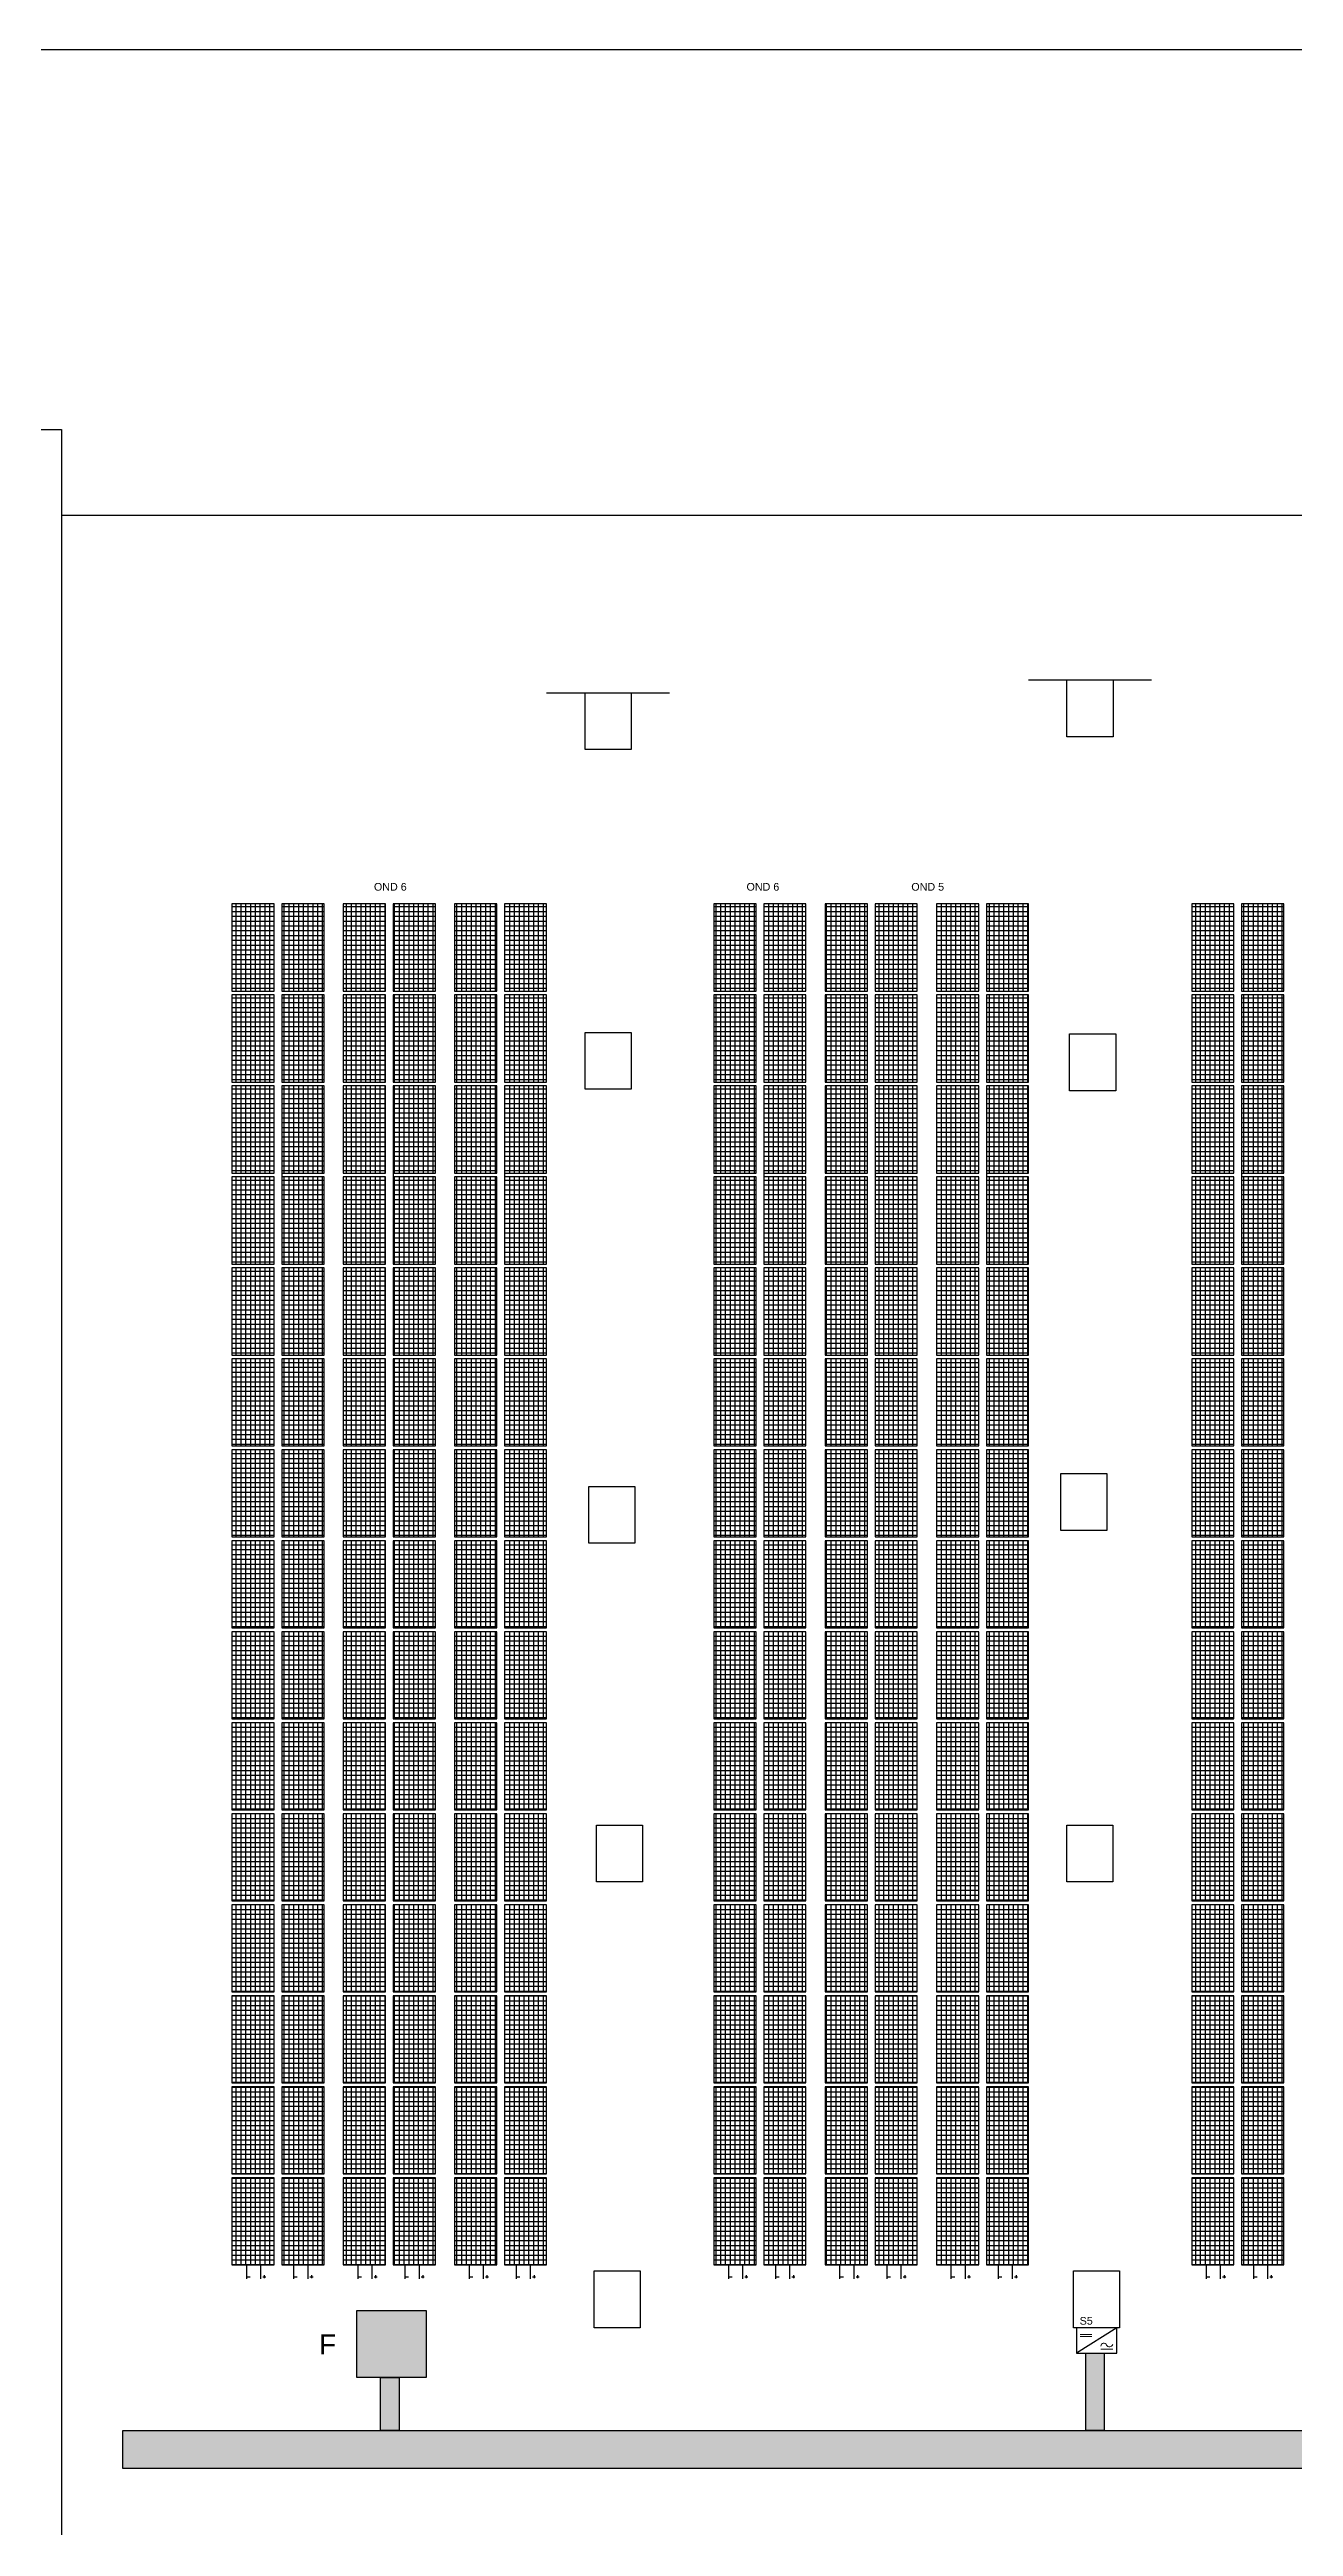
# Model space of a CAD drawing. Header units: inches. Extents: x 40 to 647, y 48 to 167.
# Drawn here: x 299.3 to 331.7, y 99.4 to 164 of the extents above; entities that cross this region are included whole.
import ezdxf

# ---------------------------------------------------------------- set-up
doc = ezdxf.new("R2010")
doc.units = ezdxf.units.IN
doc.header["$MEASUREMENT"] = 0
doc.layers.add('PDF2_Geometry', color=7, linetype='Continuous', true_color=0x2676ba)
doc.styles.get("Standard").update_dxf_attribs({"font": 'arial.ttf'})

msp = doc.modelspace()

# ---------------------------------------------------------------- hatches: boundary and pattern name
h = msp.add_hatch()
h.set_pattern_fill('NET', color=5)
h.paths.add_polyline_path([(306.411, 141.695), (305.311, 141.695), (305.311, 139.425), (306.411, 139.425)])
h.paths.add_polyline_path([(306.411, 139.325), (305.311, 139.325), (305.311, 137.055), (306.411, 137.055)])
h.paths.add_polyline_path([(306.411, 136.955), (305.311, 136.955), (305.311, 134.685), (306.411, 134.685)])
h.paths.add_polyline_path([(306.411, 134.585), (305.311, 134.585), (305.311, 132.315), (306.411, 132.315)])
h.paths.add_polyline_path([(306.411, 132.215), (305.311, 132.215), (305.311, 129.945), (306.411, 129.945)])
h.paths.add_polyline_path([(306.411, 129.845), (305.311, 129.845), (305.311, 127.575), (306.411, 127.575)])
h.paths.add_polyline_path([(306.411, 127.475), (305.311, 127.475), (305.311, 125.205), (306.411, 125.205)])
h.paths.add_polyline_path([(306.411, 125.105), (305.311, 125.105), (305.311, 122.835), (306.411, 122.835)])
h.paths.add_polyline_path([(306.411, 122.735), (305.311, 122.735), (305.311, 120.465), (306.411, 120.465)])
h.paths.add_polyline_path([(306.411, 120.365), (305.311, 120.365), (305.311, 118.095), (306.411, 118.095)])
h.paths.add_polyline_path([(306.411, 117.995), (305.311, 117.995), (305.311, 115.725), (306.411, 115.725)])
h.paths.add_polyline_path([(306.411, 115.625), (305.311, 115.625), (305.311, 113.355), (306.411, 113.355)])
h.paths.add_polyline_path([(306.411, 113.255), (305.311, 113.255), (305.311, 110.985), (306.411, 110.985)])
h.paths.add_polyline_path([(306.411, 110.885), (305.311, 110.885), (305.311, 108.615), (306.411, 108.615)])
h.paths.add_polyline_path([(306.411, 108.515), (305.311, 108.515), (305.311, 106.245), (306.411, 106.245)])
h.paths.add_polyline_path([(305.111, 108.515), (304.011, 108.515), (304.011, 106.245), (305.111, 106.245)])
h.paths.add_polyline_path([(305.111, 110.885), (304.011, 110.885), (304.011, 108.615), (305.111, 108.615)])
h.paths.add_polyline_path([(305.111, 113.255), (304.011, 113.255), (304.011, 110.985), (305.111, 110.985)])
h.paths.add_polyline_path([(305.111, 115.625), (304.011, 115.625), (304.011, 113.355), (305.111, 113.355)])
h.paths.add_polyline_path([(305.111, 117.995), (304.011, 117.995), (304.011, 115.725), (305.111, 115.725)])
h.paths.add_polyline_path([(305.111, 120.365), (304.011, 120.365), (304.011, 118.095), (305.111, 118.095)])
h.paths.add_polyline_path([(305.111, 122.735), (304.011, 122.735), (304.011, 120.465), (305.111, 120.465)])
h.paths.add_polyline_path([(305.111, 125.105), (304.011, 125.105), (304.011, 122.835), (305.111, 122.835)])
h.paths.add_polyline_path([(305.111, 127.475), (304.011, 127.475), (304.011, 125.205), (305.111, 125.205)])
h.paths.add_polyline_path([(305.111, 129.845), (304.011, 129.845), (304.011, 127.575), (305.111, 127.575)])
h.paths.add_polyline_path([(305.111, 132.215), (304.011, 132.215), (304.011, 129.945), (305.111, 129.945)])
h.paths.add_polyline_path([(305.111, 134.585), (304.011, 134.585), (304.011, 132.315), (305.111, 132.315)])
h.paths.add_polyline_path([(305.111, 136.955), (304.011, 136.955), (304.011, 134.685), (305.111, 134.685)])
h.paths.add_polyline_path([(305.111, 139.325), (304.011, 139.325), (304.011, 137.055), (305.111, 137.055)])
h.paths.add_polyline_path([(305.111, 141.695), (304.011, 141.695), (304.011, 139.425), (305.111, 139.425)])
h = msp.add_hatch()
h.set_pattern_fill('NET', color=5)
h.paths.add_polyline_path([(309.311, 141.695), (308.211, 141.695), (308.211, 139.425), (309.311, 139.425)])
h.paths.add_polyline_path([(309.311, 139.325), (308.211, 139.325), (308.211, 137.055), (309.311, 137.055)])
h.paths.add_polyline_path([(309.311, 136.955), (308.211, 136.955), (308.211, 134.685), (309.311, 134.685)])
h.paths.add_polyline_path([(309.311, 134.585), (308.211, 134.585), (308.211, 132.315), (309.311, 132.315)])
h.paths.add_polyline_path([(309.311, 132.215), (308.211, 132.215), (308.211, 129.945), (309.311, 129.945)])
h.paths.add_polyline_path([(309.311, 129.845), (308.211, 129.845), (308.211, 127.575), (309.311, 127.575)])
h.paths.add_polyline_path([(309.311, 127.475), (308.211, 127.475), (308.211, 125.205), (309.311, 125.205)])
h.paths.add_polyline_path([(309.311, 125.105), (308.211, 125.105), (308.211, 122.835), (309.311, 122.835)])
h.paths.add_polyline_path([(309.311, 122.735), (308.211, 122.735), (308.211, 120.465), (309.311, 120.465)])
h.paths.add_polyline_path([(309.311, 120.365), (308.211, 120.365), (308.211, 118.095), (309.311, 118.095)])
h.paths.add_polyline_path([(309.311, 117.995), (308.211, 117.995), (308.211, 115.725), (309.311, 115.725)])
h.paths.add_polyline_path([(309.311, 115.625), (308.211, 115.625), (308.211, 113.355), (309.311, 113.355)])
h.paths.add_polyline_path([(309.311, 113.255), (308.211, 113.255), (308.211, 110.985), (309.311, 110.985)])
h.paths.add_polyline_path([(309.311, 110.885), (308.211, 110.885), (308.211, 108.615), (309.311, 108.615)])
h.paths.add_polyline_path([(309.311, 108.515), (308.211, 108.515), (308.211, 106.245), (309.311, 106.245)])
h.paths.add_polyline_path([(308.011, 108.515), (306.911, 108.515), (306.911, 106.245), (308.011, 106.245)])
h.paths.add_polyline_path([(308.011, 110.885), (306.911, 110.885), (306.911, 108.615), (308.011, 108.615)])
h.paths.add_polyline_path([(308.011, 113.255), (306.911, 113.255), (306.911, 110.985), (308.011, 110.985)])
h.paths.add_polyline_path([(308.011, 115.625), (306.911, 115.625), (306.911, 113.355), (308.011, 113.355)])
h.paths.add_polyline_path([(308.011, 117.995), (306.911, 117.995), (306.911, 115.725), (308.011, 115.725)])
h.paths.add_polyline_path([(308.011, 120.365), (306.911, 120.365), (306.911, 118.095), (308.011, 118.095)])
h.paths.add_polyline_path([(308.011, 122.735), (306.911, 122.735), (306.911, 120.465), (308.011, 120.465)])
h.paths.add_polyline_path([(308.011, 125.105), (306.911, 125.105), (306.911, 122.835), (308.011, 122.835)])
h.paths.add_polyline_path([(308.011, 127.475), (306.911, 127.475), (306.911, 125.205), (308.011, 125.205)])
h.paths.add_polyline_path([(308.011, 129.845), (306.911, 129.845), (306.911, 127.575), (308.011, 127.575)])
h.paths.add_polyline_path([(308.011, 132.215), (306.911, 132.215), (306.911, 129.945), (308.011, 129.945)])
h.paths.add_polyline_path([(308.011, 134.585), (306.911, 134.585), (306.911, 132.315), (308.011, 132.315)])
h.paths.add_polyline_path([(308.011, 136.955), (306.911, 136.955), (306.911, 134.685), (308.011, 134.685)])
h.paths.add_polyline_path([(308.011, 139.325), (306.911, 139.325), (306.911, 137.055), (308.011, 137.055)])
h.paths.add_polyline_path([(308.011, 141.695), (306.911, 141.695), (306.911, 139.425), (308.011, 139.425)])
h = msp.add_hatch()
h.set_pattern_fill('NET', color=5)
h.paths.add_polyline_path([(312.211, 141.695), (311.111, 141.695), (311.111, 139.425), (312.211, 139.425)])
h.paths.add_polyline_path([(312.211, 139.325), (311.111, 139.325), (311.111, 137.055), (312.211, 137.055)])
h.paths.add_polyline_path([(312.211, 136.955), (311.111, 136.955), (311.111, 134.685), (312.211, 134.685)])
h.paths.add_polyline_path([(312.211, 134.585), (311.111, 134.585), (311.111, 132.315), (312.211, 132.315)])
h.paths.add_polyline_path([(312.211, 132.215), (311.111, 132.215), (311.111, 129.945), (312.211, 129.945)])
h.paths.add_polyline_path([(312.211, 129.845), (311.111, 129.845), (311.111, 127.575), (312.211, 127.575)])
h.paths.add_polyline_path([(312.211, 127.475), (311.111, 127.475), (311.111, 125.205), (312.211, 125.205)])
h.paths.add_polyline_path([(312.211, 125.105), (311.111, 125.105), (311.111, 122.835), (312.211, 122.835)])
h.paths.add_polyline_path([(312.211, 122.735), (311.111, 122.735), (311.111, 120.465), (312.211, 120.465)])
h.paths.add_polyline_path([(312.211, 120.365), (311.111, 120.365), (311.111, 118.095), (312.211, 118.095)])
h.paths.add_polyline_path([(312.211, 117.995), (311.111, 117.995), (311.111, 115.725), (312.211, 115.725)])
h.paths.add_polyline_path([(312.211, 115.625), (311.111, 115.625), (311.111, 113.355), (312.211, 113.355)])
h.paths.add_polyline_path([(312.211, 113.255), (311.111, 113.255), (311.111, 110.985), (312.211, 110.985)])
h.paths.add_polyline_path([(312.211, 110.885), (311.111, 110.885), (311.111, 108.615), (312.211, 108.615)])
h.paths.add_polyline_path([(312.211, 108.515), (311.111, 108.515), (311.111, 106.245), (312.211, 106.245)])
h.paths.add_polyline_path([(310.911, 108.515), (309.811, 108.515), (309.811, 106.245), (310.911, 106.245)])
h.paths.add_polyline_path([(310.911, 110.885), (309.811, 110.885), (309.811, 108.615), (310.911, 108.615)])
h.paths.add_polyline_path([(310.911, 113.255), (309.811, 113.255), (309.811, 110.985), (310.911, 110.985)])
h.paths.add_polyline_path([(310.911, 115.625), (309.811, 115.625), (309.811, 113.355), (310.911, 113.355)])
h.paths.add_polyline_path([(310.911, 117.995), (309.811, 117.995), (309.811, 115.725), (310.911, 115.725)])
h.paths.add_polyline_path([(310.911, 120.365), (309.811, 120.365), (309.811, 118.095), (310.911, 118.095)])
h.paths.add_polyline_path([(310.911, 122.735), (309.811, 122.735), (309.811, 120.465), (310.911, 120.465)])
h.paths.add_polyline_path([(310.911, 125.105), (309.811, 125.105), (309.811, 122.835), (310.911, 122.835)])
h.paths.add_polyline_path([(310.911, 127.475), (309.811, 127.475), (309.811, 125.205), (310.911, 125.205)])
h.paths.add_polyline_path([(310.911, 129.845), (309.811, 129.845), (309.811, 127.575), (310.911, 127.575)])
h.paths.add_polyline_path([(310.911, 132.215), (309.811, 132.215), (309.811, 129.945), (310.911, 129.945)])
h.paths.add_polyline_path([(310.911, 134.585), (309.811, 134.585), (309.811, 132.315), (310.911, 132.315)])
h.paths.add_polyline_path([(310.911, 136.955), (309.811, 136.955), (309.811, 134.685), (310.911, 134.685)])
h.paths.add_polyline_path([(310.911, 139.325), (309.811, 139.325), (309.811, 137.055), (310.911, 137.055)])
h.paths.add_polyline_path([(310.911, 141.695), (309.811, 141.695), (309.811, 139.425), (310.911, 139.425)])
h = msp.add_hatch()
h.set_pattern_fill('NET', color=5)
h.paths.add_polyline_path([(318.968, 141.695), (317.868, 141.695), (317.868, 139.425), (318.968, 139.425)])
h.paths.add_polyline_path([(318.968, 139.325), (317.868, 139.325), (317.868, 137.055), (318.968, 137.055)])
h.paths.add_polyline_path([(318.968, 136.955), (317.868, 136.955), (317.868, 134.685), (318.968, 134.685)])
h.paths.add_polyline_path([(318.968, 134.585), (317.868, 134.585), (317.868, 132.315), (318.968, 132.315)])
h.paths.add_polyline_path([(318.968, 132.215), (317.868, 132.215), (317.868, 129.945), (318.968, 129.945)])
h.paths.add_polyline_path([(318.968, 129.845), (317.868, 129.845), (317.868, 127.575), (318.968, 127.575)])
h.paths.add_polyline_path([(318.968, 127.475), (317.868, 127.475), (317.868, 125.205), (318.968, 125.205)])
h.paths.add_polyline_path([(318.968, 125.105), (317.868, 125.105), (317.868, 122.835), (318.968, 122.835)])
h.paths.add_polyline_path([(318.968, 122.735), (317.868, 122.735), (317.868, 120.465), (318.968, 120.465)])
h.paths.add_polyline_path([(318.968, 120.365), (317.868, 120.365), (317.868, 118.095), (318.968, 118.095)])
h.paths.add_polyline_path([(318.968, 117.995), (317.868, 117.995), (317.868, 115.725), (318.968, 115.725)])
h.paths.add_polyline_path([(318.968, 115.625), (317.868, 115.625), (317.868, 113.355), (318.968, 113.355)])
h.paths.add_polyline_path([(318.968, 113.255), (317.868, 113.255), (317.868, 110.985), (318.968, 110.985)])
h.paths.add_polyline_path([(318.968, 110.885), (317.868, 110.885), (317.868, 108.615), (318.968, 108.615)])
h.paths.add_polyline_path([(318.968, 108.515), (317.868, 108.515), (317.868, 106.245), (318.968, 106.245)])
h.paths.add_polyline_path([(317.668, 108.515), (316.568, 108.515), (316.568, 106.245), (317.668, 106.245)])
h.paths.add_polyline_path([(317.668, 110.885), (316.568, 110.885), (316.568, 108.615), (317.668, 108.615)])
h.paths.add_polyline_path([(317.668, 113.255), (316.568, 113.255), (316.568, 110.985), (317.668, 110.985)])
h.paths.add_polyline_path([(317.668, 115.625), (316.568, 115.625), (316.568, 113.355), (317.668, 113.355)])
h.paths.add_polyline_path([(317.668, 117.995), (316.568, 117.995), (316.568, 115.725), (317.668, 115.725)])
h.paths.add_polyline_path([(317.668, 120.365), (316.568, 120.365), (316.568, 118.095), (317.668, 118.095)])
h.paths.add_polyline_path([(317.668, 122.735), (316.568, 122.735), (316.568, 120.465), (317.668, 120.465)])
h.paths.add_polyline_path([(317.668, 125.105), (316.568, 125.105), (316.568, 122.835), (317.668, 122.835)])
h.paths.add_polyline_path([(317.668, 127.475), (316.568, 127.475), (316.568, 125.205), (317.668, 125.205)])
h.paths.add_polyline_path([(317.668, 129.845), (316.568, 129.845), (316.568, 127.575), (317.668, 127.575)])
h.paths.add_polyline_path([(317.668, 132.215), (316.568, 132.215), (316.568, 129.945), (317.668, 129.945)])
h.paths.add_polyline_path([(317.668, 134.585), (316.568, 134.585), (316.568, 132.315), (317.668, 132.315)])
h.paths.add_polyline_path([(317.668, 136.955), (316.568, 136.955), (316.568, 134.685), (317.668, 134.685)])
h.paths.add_polyline_path([(317.668, 139.325), (316.568, 139.325), (316.568, 137.055), (317.668, 137.055)])
h.paths.add_polyline_path([(317.668, 141.695), (316.568, 141.695), (316.568, 139.425), (317.668, 139.425)])
h = msp.add_hatch()
h.set_pattern_fill('NET', color=5)
h.paths.add_polyline_path([(321.868, 141.695), (320.768, 141.695), (320.768, 139.425), (321.868, 139.425)])
h.paths.add_polyline_path([(321.868, 139.325), (320.768, 139.325), (320.768, 137.055), (321.868, 137.055)])
h.paths.add_polyline_path([(321.868, 136.955), (320.768, 136.955), (320.768, 134.685), (321.868, 134.685)])
h.paths.add_polyline_path([(321.868, 134.585), (320.768, 134.585), (320.768, 132.315), (321.868, 132.315)])
h.paths.add_polyline_path([(321.868, 132.215), (320.768, 132.215), (320.768, 129.945), (321.868, 129.945)])
h.paths.add_polyline_path([(321.868, 129.845), (320.768, 129.845), (320.768, 127.575), (321.868, 127.575)])
h.paths.add_polyline_path([(321.868, 127.475), (320.768, 127.475), (320.768, 125.205), (321.868, 125.205)])
h.paths.add_polyline_path([(321.868, 125.105), (320.768, 125.105), (320.768, 122.835), (321.868, 122.835)])
h.paths.add_polyline_path([(321.868, 122.735), (320.768, 122.735), (320.768, 120.465), (321.868, 120.465)])
h.paths.add_polyline_path([(321.868, 120.365), (320.768, 120.365), (320.768, 118.095), (321.868, 118.095)])
h.paths.add_polyline_path([(321.868, 117.995), (320.768, 117.995), (320.768, 115.725), (321.868, 115.725)])
h.paths.add_polyline_path([(321.868, 115.625), (320.768, 115.625), (320.768, 113.355), (321.868, 113.355)])
h.paths.add_polyline_path([(321.868, 113.255), (320.768, 113.255), (320.768, 110.985), (321.868, 110.985)])
h.paths.add_polyline_path([(321.868, 110.885), (320.768, 110.885), (320.768, 108.615), (321.868, 108.615)])
h.paths.add_polyline_path([(321.868, 108.515), (320.768, 108.515), (320.768, 106.245), (321.868, 106.245)])
h.paths.add_polyline_path([(320.568, 108.515), (319.468, 108.515), (319.468, 106.245), (320.568, 106.245)])
h.paths.add_polyline_path([(320.568, 110.885), (319.468, 110.885), (319.468, 108.615), (320.568, 108.615)])
h.paths.add_polyline_path([(320.568, 113.255), (319.468, 113.255), (319.468, 110.985), (320.568, 110.985)])
h.paths.add_polyline_path([(320.568, 115.625), (319.468, 115.625), (319.468, 113.355), (320.568, 113.355)])
h.paths.add_polyline_path([(320.568, 117.995), (319.468, 117.995), (319.468, 115.725), (320.568, 115.725)])
h.paths.add_polyline_path([(320.568, 120.365), (319.468, 120.365), (319.468, 118.095), (320.568, 118.095)])
h.paths.add_polyline_path([(320.568, 122.735), (319.468, 122.735), (319.468, 120.465), (320.568, 120.465)])
h.paths.add_polyline_path([(320.568, 125.105), (319.468, 125.105), (319.468, 122.835), (320.568, 122.835)])
h.paths.add_polyline_path([(320.568, 127.475), (319.468, 127.475), (319.468, 125.205), (320.568, 125.205)])
h.paths.add_polyline_path([(320.568, 129.845), (319.468, 129.845), (319.468, 127.575), (320.568, 127.575)])
h.paths.add_polyline_path([(320.568, 132.215), (319.468, 132.215), (319.468, 129.945), (320.568, 129.945)])
h.paths.add_polyline_path([(320.568, 134.585), (319.468, 134.585), (319.468, 132.315), (320.568, 132.315)])
h.paths.add_polyline_path([(320.568, 136.955), (319.468, 136.955), (319.468, 134.685), (320.568, 134.685)])
h.paths.add_polyline_path([(320.568, 139.325), (319.468, 139.325), (319.468, 137.055), (320.568, 137.055)])
h.paths.add_polyline_path([(320.568, 141.695), (319.468, 141.695), (319.468, 139.425), (320.568, 139.425)])
h = msp.add_hatch()
h.set_pattern_fill('NET', color=5)
h.paths.add_polyline_path([(324.768, 141.695), (323.668, 141.695), (323.668, 139.425), (324.768, 139.425)])
h.paths.add_polyline_path([(324.768, 139.325), (323.668, 139.325), (323.668, 137.055), (324.768, 137.055)])
h.paths.add_polyline_path([(324.768, 136.955), (323.668, 136.955), (323.668, 134.685), (324.768, 134.685)])
h.paths.add_polyline_path([(324.768, 134.585), (323.668, 134.585), (323.668, 132.315), (324.768, 132.315)])
h.paths.add_polyline_path([(324.768, 132.215), (323.668, 132.215), (323.668, 129.945), (324.768, 129.945)])
h.paths.add_polyline_path([(324.768, 129.845), (323.668, 129.845), (323.668, 127.575), (324.768, 127.575)])
h.paths.add_polyline_path([(324.768, 127.475), (323.668, 127.475), (323.668, 125.205), (324.768, 125.205)])
h.paths.add_polyline_path([(324.768, 125.105), (323.668, 125.105), (323.668, 122.835), (324.768, 122.835)])
h.paths.add_polyline_path([(324.768, 122.735), (323.668, 122.735), (323.668, 120.465), (324.768, 120.465)])
h.paths.add_polyline_path([(324.768, 120.365), (323.668, 120.365), (323.668, 118.095), (324.768, 118.095)])
h.paths.add_polyline_path([(324.768, 117.995), (323.668, 117.995), (323.668, 115.725), (324.768, 115.725)])
h.paths.add_polyline_path([(324.768, 115.625), (323.668, 115.625), (323.668, 113.355), (324.768, 113.355)])
h.paths.add_polyline_path([(324.768, 113.255), (323.668, 113.255), (323.668, 110.985), (324.768, 110.985)])
h.paths.add_polyline_path([(324.768, 110.885), (323.668, 110.885), (323.668, 108.615), (324.768, 108.615)])
h.paths.add_polyline_path([(324.768, 108.515), (323.668, 108.515), (323.668, 106.245), (324.768, 106.245)])
h.paths.add_polyline_path([(323.468, 108.515), (322.368, 108.515), (322.368, 106.245), (323.468, 106.245)])
h.paths.add_polyline_path([(323.468, 110.885), (322.368, 110.885), (322.368, 108.615), (323.468, 108.615)])
h.paths.add_polyline_path([(323.468, 113.255), (322.368, 113.255), (322.368, 110.985), (323.468, 110.985)])
h.paths.add_polyline_path([(323.468, 115.625), (322.368, 115.625), (322.368, 113.355), (323.468, 113.355)])
h.paths.add_polyline_path([(323.468, 117.995), (322.368, 117.995), (322.368, 115.725), (323.468, 115.725)])
h.paths.add_polyline_path([(323.468, 120.365), (322.368, 120.365), (322.368, 118.095), (323.468, 118.095)])
h.paths.add_polyline_path([(323.468, 122.735), (322.368, 122.735), (322.368, 120.465), (323.468, 120.465)])
h.paths.add_polyline_path([(323.468, 125.105), (322.368, 125.105), (322.368, 122.835), (323.468, 122.835)])
h.paths.add_polyline_path([(323.468, 127.475), (322.368, 127.475), (322.368, 125.205), (323.468, 125.205)])
h.paths.add_polyline_path([(323.468, 129.845), (322.368, 129.845), (322.368, 127.575), (323.468, 127.575)])
h.paths.add_polyline_path([(323.468, 132.215), (322.368, 132.215), (322.368, 129.945), (323.468, 129.945)])
h.paths.add_polyline_path([(323.468, 134.585), (322.368, 134.585), (322.368, 132.315), (323.468, 132.315)])
h.paths.add_polyline_path([(323.468, 136.955), (322.368, 136.955), (322.368, 134.685), (323.468, 134.685)])
h.paths.add_polyline_path([(323.468, 139.325), (322.368, 139.325), (322.368, 137.055), (323.468, 137.055)])
h.paths.add_polyline_path([(323.468, 141.695), (322.368, 141.695), (322.368, 139.425), (323.468, 139.425)])
h = msp.add_hatch()
h.set_pattern_fill('NET', color=5)
h.paths.add_polyline_path([(331.419, 141.695), (330.319, 141.695), (330.319, 139.425), (331.419, 139.425)])
h.paths.add_polyline_path([(331.419, 139.325), (330.319, 139.325), (330.319, 137.055), (331.419, 137.055)])
h.paths.add_polyline_path([(331.419, 136.955), (330.319, 136.955), (330.319, 134.685), (331.419, 134.685)])
h.paths.add_polyline_path([(331.419, 134.585), (330.319, 134.585), (330.319, 132.315), (331.419, 132.315)])
h.paths.add_polyline_path([(331.419, 132.215), (330.319, 132.215), (330.319, 129.945), (331.419, 129.945)])
h.paths.add_polyline_path([(331.419, 129.845), (330.319, 129.845), (330.319, 127.575), (331.419, 127.575)])
h.paths.add_polyline_path([(331.419, 127.475), (330.319, 127.475), (330.319, 125.205), (331.419, 125.205)])
h.paths.add_polyline_path([(331.419, 125.105), (330.319, 125.105), (330.319, 122.835), (331.419, 122.835)])
h.paths.add_polyline_path([(331.419, 122.735), (330.319, 122.735), (330.319, 120.465), (331.419, 120.465)])
h.paths.add_polyline_path([(331.419, 120.365), (330.319, 120.365), (330.319, 118.095), (331.419, 118.095)])
h.paths.add_polyline_path([(331.419, 117.995), (330.319, 117.995), (330.319, 115.725), (331.419, 115.725)])
h.paths.add_polyline_path([(331.419, 115.625), (330.319, 115.625), (330.319, 113.355), (331.419, 113.355)])
h.paths.add_polyline_path([(331.419, 113.255), (330.319, 113.255), (330.319, 110.985), (331.419, 110.985)])
h.paths.add_polyline_path([(331.419, 110.885), (330.319, 110.885), (330.319, 108.615), (331.419, 108.615)])
h.paths.add_polyline_path([(331.419, 108.515), (330.319, 108.515), (330.319, 106.245), (331.419, 106.245)])
h.paths.add_polyline_path([(330.119, 108.515), (329.019, 108.515), (329.019, 106.245), (330.119, 106.245)])
h.paths.add_polyline_path([(330.119, 110.885), (329.019, 110.885), (329.019, 108.615), (330.119, 108.615)])
h.paths.add_polyline_path([(330.119, 113.255), (329.019, 113.255), (329.019, 110.985), (330.119, 110.985)])
h.paths.add_polyline_path([(330.119, 115.625), (329.019, 115.625), (329.019, 113.355), (330.119, 113.355)])
h.paths.add_polyline_path([(330.119, 117.995), (329.019, 117.995), (329.019, 115.725), (330.119, 115.725)])
h.paths.add_polyline_path([(330.119, 120.365), (329.019, 120.365), (329.019, 118.095), (330.119, 118.095)])
h.paths.add_polyline_path([(330.119, 122.735), (329.019, 122.735), (329.019, 120.465), (330.119, 120.465)])
h.paths.add_polyline_path([(330.119, 125.105), (329.019, 125.105), (329.019, 122.835), (330.119, 122.835)])
h.paths.add_polyline_path([(330.119, 127.475), (329.019, 127.475), (329.019, 125.205), (330.119, 125.205)])
h.paths.add_polyline_path([(330.119, 129.845), (329.019, 129.845), (329.019, 127.575), (330.119, 127.575)])
h.paths.add_polyline_path([(330.119, 132.215), (329.019, 132.215), (329.019, 129.945), (330.119, 129.945)])
h.paths.add_polyline_path([(330.119, 134.585), (329.019, 134.585), (329.019, 132.315), (330.119, 132.315)])
h.paths.add_polyline_path([(330.119, 136.955), (329.019, 136.955), (329.019, 134.685), (330.119, 134.685)])
h.paths.add_polyline_path([(330.119, 139.325), (329.019, 139.325), (329.019, 137.055), (330.119, 137.055)])
h.paths.add_polyline_path([(330.119, 141.695), (329.019, 141.695), (329.019, 139.425), (330.119, 139.425)])
h = msp.add_hatch(color=1)
h.dxf.hatch_style = 1
h.paths.add_polyline_path([(309.076, 103.308), (309.076, 105.055), (307.264, 105.055), (307.264, 103.308)])
h = msp.add_hatch(color=9)
h.dxf.hatch_style = 1
h.paths.add_polyline_path([(326.737, 103.945), (326.258, 103.945), (326.258, 101.933), (326.737, 101.933)])
h = msp.add_hatch(color=9)
h.dxf.hatch_style = 1
h.paths.add_polyline_path([(308.365, 103.308), (307.886, 103.308), (307.886, 101.933), (308.365, 101.933)])
h = msp.add_hatch(color=9)
h.dxf.hatch_style = 1
h.paths.add_polyline_path([(298.569, 101.827), (263.154, 101.767), (263.154, 100.776), (298.569, 100.836)])
h.paths.add_polyline_path([(447.567, 101.933), (301.172, 101.933), (301.172, 100.942), (447.567, 100.942)])

# ---------------------------------------------------------------- linework, layer by layer
for p, q in [((251.536, 163.952), (378.28, 163.952)), ((261.458, 154.054), (299.569, 154.054)), ((299.569, 154.054), (299.569, 49.33)), ((299.569, 151.821), (349.132, 151.821)), ((299.569, 151.821), (301.969, 151.821)), ((312.211, 147.195), (313.211, 147.195)), ((313.211, 147.195), (314.411, 147.195)), ((313.211, 145.714), (313.211, 147.195)), ((313.211, 147.195), (314.411, 147.195)), ((313.211, 145.714), (313.211, 147.195)), ((314.411, 147.195), (314.411, 146.914)), ((314.411, 147.195), (314.411, 146.914)), ((314.411, 147.195), (315.411, 147.195)), ((324.768, 147.529), (325.768, 147.529)), ((325.768, 147.529), (326.968, 147.529)), ((325.768, 146.048), (325.768, 147.529)), ((326.968, 147.529), (326.968, 147.248)), ((326.968, 147.529), (327.968, 147.529)), ((326.968, 147.248), (326.968, 147.248)), ((326.968, 147.248), (326.968, 146.048)), ((314.411, 146.914), (314.411, 146.914)), ((314.411, 146.914), (314.411, 145.714)), ((314.411, 146.914), (314.411, 146.914)), ((314.411, 146.914), (314.411, 145.714)), ((326.968, 146.048), (325.768, 146.048)), ((314.411, 145.714), (313.211, 145.714)), ((314.411, 145.714), (313.211, 145.714)), ((313.211, 138.348), (314.411, 138.348)), ((313.211, 136.868), (313.211, 138.348)), ((314.411, 138.348), (314.411, 138.068)), ((325.838, 138.308), (327.038, 138.308)), ((325.838, 136.828), (325.838, 138.308)), ((327.038, 138.308), (327.038, 138.028)), ((314.411, 138.068), (314.411, 138.068)), ((314.411, 138.068), (314.411, 136.868)), ((327.038, 138.028), (327.038, 138.028)), ((327.038, 138.028), (327.038, 136.828)), ((314.411, 136.868), (313.211, 136.868)), ((327.038, 136.828), (325.838, 136.828)), ((305.311, 134.685), (305.311, 134.585)), ((308.211, 134.685), (308.211, 134.585)), ((311.111, 134.685), (311.111, 134.585)), ((317.868, 134.685), (317.868, 134.585)), ((320.768, 134.685), (320.768, 134.585)), ((323.668, 134.685), (323.668, 134.585)), ((330.319, 134.685), (330.319, 134.585)), ((299.569, 127.977), (299.569, 127.697)), ((299.569, 127.697), (299.569, 127.697)), ((299.569, 127.697), (299.569, 126.497)), ((313.311, 126.521), (314.511, 126.521)), ((313.311, 125.041), (313.311, 126.521)), ((314.511, 126.521), (314.511, 126.241)), ((325.607, 126.854), (326.807, 126.854)), ((325.607, 125.374), (325.607, 126.854)), ((326.807, 126.854), (326.807, 126.574)), ((326.807, 126.574), (326.807, 126.574)), ((326.807, 126.574), (326.807, 125.374)), ((314.511, 126.241), (314.511, 126.241)), ((314.511, 126.241), (314.511, 125.041)), ((326.807, 125.374), (325.607, 125.374)), ((314.511, 125.041), (313.311, 125.041)), ((313.512, 117.698), (314.712, 117.698)), ((313.512, 116.218), (313.512, 117.698)), ((314.712, 117.698), (314.712, 117.418)), ((325.765, 117.698), (326.965, 117.698)), ((325.765, 116.218), (325.765, 117.698)), ((326.965, 117.698), (326.965, 117.418)), ((314.712, 117.418), (314.712, 117.418)), ((314.712, 117.418), (314.712, 116.218)), ((326.965, 117.418), (326.965, 117.418)), ((326.965, 117.418), (326.965, 116.218)), ((314.712, 116.218), (313.512, 116.218)), ((326.965, 116.218), (325.765, 116.218)), ((304.404, 105.936), (304.484, 105.936)), ((304.814, 105.936), (304.894, 105.936)), ((304.854, 105.975), (304.854, 105.896)), ((305.634, 105.936), (305.714, 105.936)), ((306.044, 105.936), (306.124, 105.936)), ((306.084, 105.975), (306.084, 105.896)), ((307.304, 105.936), (307.384, 105.936)), ((307.714, 105.936), (307.794, 105.936)), ((307.754, 105.975), (307.754, 105.896)), ((308.534, 105.936), (308.614, 105.936)), ((308.944, 105.936), (309.024, 105.936)), ((308.984, 105.975), (308.984, 105.896)), ((310.204, 105.936), (310.284, 105.936)), ((310.614, 105.936), (310.694, 105.936)), ((310.654, 105.975), (310.654, 105.896)), ((311.434, 105.936), (311.514, 105.936)), ((311.844, 105.936), (311.924, 105.936)), ((311.884, 105.975), (311.884, 105.896)), ((313.446, 106.085), (314.646, 106.085)), ((313.446, 104.605), (313.446, 106.085)), ((314.646, 106.085), (314.646, 105.805)), ((316.962, 105.936), (317.042, 105.936)), ((317.372, 105.936), (317.452, 105.936)), ((317.412, 105.975), (317.412, 105.896)), ((318.192, 105.936), (318.271, 105.936)), ((318.602, 105.936), (318.681, 105.936)), ((318.641, 105.975), (318.641, 105.896)), ((319.862, 105.936), (319.942, 105.936)), ((320.272, 105.936), (320.352, 105.936)), ((320.312, 105.975), (320.312, 105.896)), ((321.092, 105.936), (321.171, 105.936)), ((321.502, 105.936), (321.581, 105.936)), ((321.541, 105.975), (321.541, 105.896)), ((322.762, 105.936), (322.842, 105.936)), ((323.172, 105.936), (323.252, 105.936)), ((323.212, 105.975), (323.212, 105.896)), ((323.992, 105.936), (324.071, 105.936)), ((324.402, 105.936), (324.481, 105.936)), ((324.441, 105.975), (324.441, 105.896)), ((325.935, 106.085), (327.135, 106.085)), ((325.935, 104.605), (325.935, 106.085)), ((327.135, 106.085), (327.135, 105.805)), ((329.413, 105.936), (329.493, 105.936)), ((329.823, 105.936), (329.903, 105.936)), ((329.863, 105.975), (329.863, 105.896)), ((330.643, 105.936), (330.722, 105.936)), ((331.053, 105.936), (331.132, 105.936)), ((331.092, 105.975), (331.092, 105.896)), ((314.646, 105.805), (314.646, 105.805)), ((314.646, 105.805), (314.646, 104.605)), ((327.135, 105.805), (327.135, 105.805)), ((327.135, 105.805), (327.135, 104.605)), ((314.646, 104.605), (313.446, 104.605)), ((327.135, 104.605), (325.935, 104.605)), ((327.07, 104.605), (326.02, 103.945))]:
    msp.add_line(p, q)
at = {"color": 1}
for p, q in [((304.397, 105.88), (304.397, 106.245)), ((305.626, 105.88), (305.626, 106.245)), ((307.297, 105.88), (307.297, 106.245)), ((308.526, 105.88), (308.526, 106.245)), ((310.197, 105.88), (310.197, 106.245)), ((311.426, 105.88), (311.426, 106.245)), ((316.954, 105.88), (316.954, 106.245)), ((318.184, 105.88), (318.184, 106.245)), ((319.854, 105.88), (319.854, 106.245)), ((321.084, 105.88), (321.084, 106.245)), ((322.754, 105.88), (322.754, 106.245)), ((323.984, 105.88), (323.984, 106.245)), ((329.405, 105.88), (329.405, 106.245)), ((330.635, 105.88), (330.635, 106.245))]:
    msp.add_line(p, q, dxfattribs=at)
at = {"color": 5}
for p, q in [((304.764, 105.88), (304.764, 106.245)), ((305.994, 105.88), (305.994, 106.245)), ((307.664, 105.88), (307.664, 106.245)), ((308.894, 105.88), (308.894, 106.245)), ((310.564, 105.88), (310.564, 106.245)), ((311.794, 105.88), (311.794, 106.245)), ((317.321, 105.88), (317.321, 106.245)), ((318.551, 105.88), (318.551, 106.245)), ((320.221, 105.88), (320.221, 106.245)), ((321.451, 105.88), (321.451, 106.245)), ((323.121, 105.88), (323.121, 106.245)), ((324.351, 105.88), (324.351, 106.245)), ((329.772, 105.88), (329.772, 106.245)), ((331.002, 105.88), (331.002, 106.245))]:
    msp.add_line(p, q, dxfattribs=at)
for points in [[(304.011, 139.425), (305.111, 139.425), (305.111, 141.695), (304.011, 141.695)], [(305.311, 139.425), (306.411, 139.425), (306.411, 141.695), (305.311, 141.695)], [(306.911, 139.425), (308.011, 139.425), (308.011, 141.695), (306.911, 141.695)], [(308.211, 139.425), (309.311, 139.425), (309.311, 141.695), (308.211, 141.695)], [(309.811, 139.425), (310.911, 139.425), (310.911, 141.695), (309.811, 141.695)], [(311.111, 139.425), (312.211, 139.425), (312.211, 141.695), (311.111, 141.695)], [(316.568, 139.425), (317.668, 139.425), (317.668, 141.695), (316.568, 141.695)], [(317.868, 139.425), (318.968, 139.425), (318.968, 141.695), (317.868, 141.695)], [(319.468, 139.425), (320.568, 139.425), (320.568, 141.695), (319.468, 141.695)], [(320.768, 139.425), (321.868, 139.425), (321.868, 141.695), (320.768, 141.695)], [(322.368, 139.425), (323.468, 139.425), (323.468, 141.695), (322.368, 141.695)], [(323.668, 139.425), (324.768, 139.425), (324.768, 141.695), (323.668, 141.695)], [(329.019, 139.425), (330.119, 139.425), (330.119, 141.695), (329.019, 141.695)], [(330.319, 139.425), (331.419, 139.425), (331.419, 141.695), (330.319, 141.695)], [(304.011, 137.055), (305.111, 137.055), (305.111, 139.325), (304.011, 139.325)], [(305.311, 137.055), (306.411, 137.055), (306.411, 139.325), (305.311, 139.325)], [(306.911, 137.055), (308.011, 137.055), (308.011, 139.325), (306.911, 139.325)], [(308.211, 137.055), (309.311, 137.055), (309.311, 139.325), (308.211, 139.325)], [(309.811, 137.055), (310.911, 137.055), (310.911, 139.325), (309.811, 139.325)], [(311.111, 137.055), (312.211, 137.055), (312.211, 139.325), (311.111, 139.325)], [(316.568, 137.055), (317.668, 137.055), (317.668, 139.325), (316.568, 139.325)], [(317.868, 137.055), (318.968, 137.055), (318.968, 139.325), (317.868, 139.325)], [(319.468, 137.055), (320.568, 137.055), (320.568, 139.325), (319.468, 139.325)], [(320.768, 137.055), (321.868, 137.055), (321.868, 139.325), (320.768, 139.325)], [(322.368, 137.055), (323.468, 137.055), (323.468, 139.325), (322.368, 139.325)], [(323.668, 137.055), (324.768, 137.055), (324.768, 139.325), (323.668, 139.325)], [(329.019, 137.055), (330.119, 137.055), (330.119, 139.325), (329.019, 139.325)], [(330.319, 137.055), (331.419, 137.055), (331.419, 139.325), (330.319, 139.325)], [(304.011, 134.685), (305.111, 134.685), (305.111, 136.955), (304.011, 136.955)], [(305.311, 134.685), (306.411, 134.685), (306.411, 136.955), (305.311, 136.955)], [(306.911, 134.685), (308.011, 134.685), (308.011, 136.955), (306.911, 136.955)], [(308.211, 134.685), (309.311, 134.685), (309.311, 136.955), (308.211, 136.955)], [(309.811, 134.685), (310.911, 134.685), (310.911, 136.955), (309.811, 136.955)], [(311.111, 134.685), (312.211, 134.685), (312.211, 136.955), (311.111, 136.955)], [(316.568, 134.685), (317.668, 134.685), (317.668, 136.955), (316.568, 136.955)], [(317.868, 134.685), (318.968, 134.685), (318.968, 136.955), (317.868, 136.955)], [(319.468, 134.685), (320.568, 134.685), (320.568, 136.955), (319.468, 136.955)], [(320.768, 134.685), (321.868, 134.685), (321.868, 136.955), (320.768, 136.955)], [(322.368, 134.685), (323.468, 134.685), (323.468, 136.955), (322.368, 136.955)], [(323.668, 134.685), (324.768, 134.685), (324.768, 136.955), (323.668, 136.955)], [(329.019, 134.685), (330.119, 134.685), (330.119, 136.955), (329.019, 136.955)], [(330.319, 134.685), (331.419, 134.685), (331.419, 136.955), (330.319, 136.955)], [(304.011, 132.315), (305.111, 132.315), (305.111, 134.585), (304.011, 134.585)], [(305.311, 132.315), (306.411, 132.315), (306.411, 134.585), (305.311, 134.585)], [(306.911, 132.315), (308.011, 132.315), (308.011, 134.585), (306.911, 134.585)], [(308.211, 132.315), (309.311, 132.315), (309.311, 134.585), (308.211, 134.585)], [(309.811, 132.315), (310.911, 132.315), (310.911, 134.585), (309.811, 134.585)], [(311.111, 132.315), (312.211, 132.315), (312.211, 134.585), (311.111, 134.585)], [(316.568, 132.315), (317.668, 132.315), (317.668, 134.585), (316.568, 134.585)], [(317.868, 132.315), (318.968, 132.315), (318.968, 134.585), (317.868, 134.585)], [(319.468, 132.315), (320.568, 132.315), (320.568, 134.585), (319.468, 134.585)], [(320.768, 132.315), (321.868, 132.315), (321.868, 134.585), (320.768, 134.585)], [(322.368, 132.315), (323.468, 132.315), (323.468, 134.585), (322.368, 134.585)], [(323.668, 132.315), (324.768, 132.315), (324.768, 134.585), (323.668, 134.585)], [(329.019, 132.315), (330.119, 132.315), (330.119, 134.585), (329.019, 134.585)], [(330.319, 132.315), (331.419, 132.315), (331.419, 134.585), (330.319, 134.585)], [(304.011, 129.945), (305.111, 129.945), (305.111, 132.215), (304.011, 132.215)], [(305.311, 129.945), (306.411, 129.945), (306.411, 132.215), (305.311, 132.215)], [(306.911, 129.945), (308.011, 129.945), (308.011, 132.215), (306.911, 132.215)], [(308.211, 129.945), (309.311, 129.945), (309.311, 132.215), (308.211, 132.215)], [(309.811, 129.945), (310.911, 129.945), (310.911, 132.215), (309.811, 132.215)], [(311.111, 129.945), (312.211, 129.945), (312.211, 132.215), (311.111, 132.215)], [(316.568, 129.945), (317.668, 129.945), (317.668, 132.215), (316.568, 132.215)], [(317.868, 129.945), (318.968, 129.945), (318.968, 132.215), (317.868, 132.215)], [(319.468, 129.945), (320.568, 129.945), (320.568, 132.215), (319.468, 132.215)], [(320.768, 129.945), (321.868, 129.945), (321.868, 132.215), (320.768, 132.215)], [(322.368, 129.945), (323.468, 129.945), (323.468, 132.215), (322.368, 132.215)], [(323.668, 129.945), (324.768, 129.945), (324.768, 132.215), (323.668, 132.215)], [(329.019, 129.945), (330.119, 129.945), (330.119, 132.215), (329.019, 132.215)], [(330.319, 129.945), (331.419, 129.945), (331.419, 132.215), (330.319, 132.215)], [(304.011, 127.575), (305.111, 127.575), (305.111, 129.845), (304.011, 129.845)], [(305.311, 127.575), (306.411, 127.575), (306.411, 129.845), (305.311, 129.845)], [(306.911, 127.575), (308.011, 127.575), (308.011, 129.845), (306.911, 129.845)], [(308.211, 127.575), (309.311, 127.575), (309.311, 129.845), (308.211, 129.845)], [(309.811, 127.575), (310.911, 127.575), (310.911, 129.845), (309.811, 129.845)], [(311.111, 127.575), (312.211, 127.575), (312.211, 129.845), (311.111, 129.845)], [(316.568, 127.575), (317.668, 127.575), (317.668, 129.845), (316.568, 129.845)], [(317.868, 127.575), (318.968, 127.575), (318.968, 129.845), (317.868, 129.845)], [(319.468, 127.575), (320.568, 127.575), (320.568, 129.845), (319.468, 129.845)], [(320.768, 127.575), (321.868, 127.575), (321.868, 129.845), (320.768, 129.845)], [(322.368, 127.575), (323.468, 127.575), (323.468, 129.845), (322.368, 129.845)], [(323.668, 127.575), (324.768, 127.575), (324.768, 129.845), (323.668, 129.845)], [(329.019, 127.575), (330.119, 127.575), (330.119, 129.845), (329.019, 129.845)], [(330.319, 127.575), (331.419, 127.575), (331.419, 129.845), (330.319, 129.845)], [(304.011, 125.205), (305.111, 125.205), (305.111, 127.475), (304.011, 127.475)], [(305.311, 125.205), (306.411, 125.205), (306.411, 127.475), (305.311, 127.475)], [(306.911, 125.205), (308.011, 125.205), (308.011, 127.475), (306.911, 127.475)], [(308.211, 125.205), (309.311, 125.205), (309.311, 127.475), (308.211, 127.475)], [(309.811, 125.205), (310.911, 125.205), (310.911, 127.475), (309.811, 127.475)], [(311.111, 125.205), (312.211, 125.205), (312.211, 127.475), (311.111, 127.475)], [(316.568, 125.205), (317.668, 125.205), (317.668, 127.475), (316.568, 127.475)], [(317.868, 125.205), (318.968, 125.205), (318.968, 127.475), (317.868, 127.475)], [(319.468, 125.205), (320.568, 125.205), (320.568, 127.475), (319.468, 127.475)], [(320.768, 125.205), (321.868, 125.205), (321.868, 127.475), (320.768, 127.475)], [(322.368, 125.205), (323.468, 125.205), (323.468, 127.475), (322.368, 127.475)], [(323.668, 125.205), (324.768, 125.205), (324.768, 127.475), (323.668, 127.475)], [(329.019, 125.205), (330.119, 125.205), (330.119, 127.475), (329.019, 127.475)], [(330.319, 125.205), (331.419, 125.205), (331.419, 127.475), (330.319, 127.475)], [(304.011, 122.835), (305.111, 122.835), (305.111, 125.105), (304.011, 125.105)], [(305.311, 122.835), (306.411, 122.835), (306.411, 125.105), (305.311, 125.105)], [(306.911, 122.835), (308.011, 122.835), (308.011, 125.105), (306.911, 125.105)], [(308.211, 122.835), (309.311, 122.835), (309.311, 125.105), (308.211, 125.105)], [(309.811, 122.835), (310.911, 122.835), (310.911, 125.105), (309.811, 125.105)], [(311.111, 122.835), (312.211, 122.835), (312.211, 125.105), (311.111, 125.105)], [(316.568, 122.835), (317.668, 122.835), (317.668, 125.105), (316.568, 125.105)], [(317.868, 122.835), (318.968, 122.835), (318.968, 125.105), (317.868, 125.105)], [(319.468, 122.835), (320.568, 122.835), (320.568, 125.105), (319.468, 125.105)], [(320.768, 122.835), (321.868, 122.835), (321.868, 125.105), (320.768, 125.105)], [(322.368, 122.835), (323.468, 122.835), (323.468, 125.105), (322.368, 125.105)], [(323.668, 122.835), (324.768, 122.835), (324.768, 125.105), (323.668, 125.105)], [(329.019, 122.835), (330.119, 122.835), (330.119, 125.105), (329.019, 125.105)], [(330.319, 122.835), (331.419, 122.835), (331.419, 125.105), (330.319, 125.105)], [(304.011, 120.465), (305.111, 120.465), (305.111, 122.735), (304.011, 122.735)], [(305.311, 120.465), (306.411, 120.465), (306.411, 122.735), (305.311, 122.735)], [(306.911, 120.465), (308.011, 120.465), (308.011, 122.735), (306.911, 122.735)], [(308.211, 120.465), (309.311, 120.465), (309.311, 122.735), (308.211, 122.735)], [(309.811, 120.465), (310.911, 120.465), (310.911, 122.735), (309.811, 122.735)], [(311.111, 120.465), (312.211, 120.465), (312.211, 122.735), (311.111, 122.735)], [(316.568, 120.465), (317.668, 120.465), (317.668, 122.735), (316.568, 122.735)], [(317.868, 120.465), (318.968, 120.465), (318.968, 122.735), (317.868, 122.735)], [(319.468, 120.465), (320.568, 120.465), (320.568, 122.735), (319.468, 122.735)], [(320.768, 120.465), (321.868, 120.465), (321.868, 122.735), (320.768, 122.735)], [(322.368, 120.465), (323.468, 120.465), (323.468, 122.735), (322.368, 122.735)], [(323.668, 120.465), (324.768, 120.465), (324.768, 122.735), (323.668, 122.735)], [(329.019, 120.465), (330.119, 120.465), (330.119, 122.735), (329.019, 122.735)], [(330.319, 120.465), (331.419, 120.465), (331.419, 122.735), (330.319, 122.735)], [(304.011, 118.095), (305.111, 118.095), (305.111, 120.365), (304.011, 120.365)], [(305.311, 118.095), (306.411, 118.095), (306.411, 120.365), (305.311, 120.365)], [(306.911, 118.095), (308.011, 118.095), (308.011, 120.365), (306.911, 120.365)], [(308.211, 118.095), (309.311, 118.095), (309.311, 120.365), (308.211, 120.365)], [(309.811, 118.095), (310.911, 118.095), (310.911, 120.365), (309.811, 120.365)], [(311.111, 118.095), (312.211, 118.095), (312.211, 120.365), (311.111, 120.365)], [(316.568, 118.095), (317.668, 118.095), (317.668, 120.365), (316.568, 120.365)], [(317.868, 118.095), (318.968, 118.095), (318.968, 120.365), (317.868, 120.365)], [(319.468, 118.095), (320.568, 118.095), (320.568, 120.365), (319.468, 120.365)], [(320.768, 118.095), (321.868, 118.095), (321.868, 120.365), (320.768, 120.365)], [(322.368, 118.095), (323.468, 118.095), (323.468, 120.365), (322.368, 120.365)], [(323.668, 118.095), (324.768, 118.095), (324.768, 120.365), (323.668, 120.365)], [(329.019, 118.095), (330.119, 118.095), (330.119, 120.365), (329.019, 120.365)], [(330.319, 118.095), (331.419, 118.095), (331.419, 120.365), (330.319, 120.365)], [(304.011, 115.725), (305.111, 115.725), (305.111, 117.995), (304.011, 117.995)], [(305.311, 115.725), (306.411, 115.725), (306.411, 117.995), (305.311, 117.995)], [(306.911, 115.725), (308.011, 115.725), (308.011, 117.995), (306.911, 117.995)], [(308.211, 115.725), (309.311, 115.725), (309.311, 117.995), (308.211, 117.995)], [(309.811, 115.725), (310.911, 115.725), (310.911, 117.995), (309.811, 117.995)], [(311.111, 115.725), (312.211, 115.725), (312.211, 117.995), (311.111, 117.995)], [(316.568, 115.725), (317.668, 115.725), (317.668, 117.995), (316.568, 117.995)], [(317.868, 115.725), (318.968, 115.725), (318.968, 117.995), (317.868, 117.995)], [(319.468, 115.725), (320.568, 115.725), (320.568, 117.995), (319.468, 117.995)], [(320.768, 115.725), (321.868, 115.725), (321.868, 117.995), (320.768, 117.995)], [(322.368, 115.725), (323.468, 115.725), (323.468, 117.995), (322.368, 117.995)], [(323.668, 115.725), (324.768, 115.725), (324.768, 117.995), (323.668, 117.995)], [(329.019, 115.725), (330.119, 115.725), (330.119, 117.995), (329.019, 117.995)], [(330.319, 115.725), (331.419, 115.725), (331.419, 117.995), (330.319, 117.995)], [(304.011, 113.355), (305.111, 113.355), (305.111, 115.625), (304.011, 115.625)], [(305.311, 113.355), (306.411, 113.355), (306.411, 115.625), (305.311, 115.625)], [(306.911, 113.355), (308.011, 113.355), (308.011, 115.625), (306.911, 115.625)], [(308.211, 113.355), (309.311, 113.355), (309.311, 115.625), (308.211, 115.625)], [(309.811, 113.355), (310.911, 113.355), (310.911, 115.625), (309.811, 115.625)], [(311.111, 113.355), (312.211, 113.355), (312.211, 115.625), (311.111, 115.625)], [(316.568, 113.355), (317.668, 113.355), (317.668, 115.625), (316.568, 115.625)], [(317.868, 113.355), (318.968, 113.355), (318.968, 115.625), (317.868, 115.625)], [(319.468, 113.355), (320.568, 113.355), (320.568, 115.625), (319.468, 115.625)], [(320.768, 113.355), (321.868, 113.355), (321.868, 115.625), (320.768, 115.625)], [(322.368, 113.355), (323.468, 113.355), (323.468, 115.625), (322.368, 115.625)], [(323.668, 113.355), (324.768, 113.355), (324.768, 115.625), (323.668, 115.625)], [(329.019, 113.355), (330.119, 113.355), (330.119, 115.625), (329.019, 115.625)], [(330.319, 113.355), (331.419, 113.355), (331.419, 115.625), (330.319, 115.625)], [(304.011, 110.985), (305.111, 110.985), (305.111, 113.255), (304.011, 113.255)], [(305.311, 110.985), (306.411, 110.985), (306.411, 113.255), (305.311, 113.255)], [(306.911, 110.985), (308.011, 110.985), (308.011, 113.255), (306.911, 113.255)], [(308.211, 110.985), (309.311, 110.985), (309.311, 113.255), (308.211, 113.255)], [(309.811, 110.985), (310.911, 110.985), (310.911, 113.255), (309.811, 113.255)], [(311.111, 110.985), (312.211, 110.985), (312.211, 113.255), (311.111, 113.255)], [(316.568, 110.985), (317.668, 110.985), (317.668, 113.255), (316.568, 113.255)], [(317.868, 110.985), (318.968, 110.985), (318.968, 113.255), (317.868, 113.255)], [(319.468, 110.985), (320.568, 110.985), (320.568, 113.255), (319.468, 113.255)], [(320.768, 110.985), (321.868, 110.985), (321.868, 113.255), (320.768, 113.255)], [(322.368, 110.985), (323.468, 110.985), (323.468, 113.255), (322.368, 113.255)], [(323.668, 110.985), (324.768, 110.985), (324.768, 113.255), (323.668, 113.255)], [(329.019, 110.985), (330.119, 110.985), (330.119, 113.255), (329.019, 113.255)], [(330.319, 110.985), (331.419, 110.985), (331.419, 113.255), (330.319, 113.255)], [(304.011, 108.615), (305.111, 108.615), (305.111, 110.885), (304.011, 110.885)], [(305.311, 108.615), (306.411, 108.615), (306.411, 110.885), (305.311, 110.885)], [(306.911, 108.615), (308.011, 108.615), (308.011, 110.885), (306.911, 110.885)], [(308.211, 108.615), (309.311, 108.615), (309.311, 110.885), (308.211, 110.885)], [(309.811, 108.615), (310.911, 108.615), (310.911, 110.885), (309.811, 110.885)], [(311.111, 108.615), (312.211, 108.615), (312.211, 110.885), (311.111, 110.885)], [(316.568, 108.615), (317.668, 108.615), (317.668, 110.885), (316.568, 110.885)], [(317.868, 108.615), (318.968, 108.615), (318.968, 110.885), (317.868, 110.885)], [(319.468, 108.615), (320.568, 108.615), (320.568, 110.885), (319.468, 110.885)], [(320.768, 108.615), (321.868, 108.615), (321.868, 110.885), (320.768, 110.885)], [(322.368, 108.615), (323.468, 108.615), (323.468, 110.885), (322.368, 110.885)], [(323.668, 108.615), (324.768, 108.615), (324.768, 110.885), (323.668, 110.885)], [(329.019, 108.615), (330.119, 108.615), (330.119, 110.885), (329.019, 110.885)], [(330.319, 108.615), (331.419, 108.615), (331.419, 110.885), (330.319, 110.885)], [(304.011, 106.245), (305.111, 106.245), (305.111, 108.515), (304.011, 108.515)], [(305.311, 106.245), (306.411, 106.245), (306.411, 108.515), (305.311, 108.515)], [(306.911, 106.245), (308.011, 106.245), (308.011, 108.515), (306.911, 108.515)], [(306.911, 106.245), (308.011, 106.245), (308.011, 108.515), (306.911, 108.515)], [(308.211, 106.245), (309.311, 106.245), (309.311, 108.515), (308.211, 108.515)], [(309.811, 106.245), (310.911, 106.245), (310.911, 108.515), (309.811, 108.515)], [(311.111, 106.245), (312.211, 106.245), (312.211, 108.515), (311.111, 108.515)], [(316.568, 106.245), (317.668, 106.245), (317.668, 108.515), (316.568, 108.515)], [(317.868, 106.245), (318.968, 106.245), (318.968, 108.515), (317.868, 108.515)], [(319.468, 106.245), (320.568, 106.245), (320.568, 108.515), (319.468, 108.515)], [(319.468, 106.245), (320.568, 106.245), (320.568, 108.515), (319.468, 108.515)], [(320.768, 106.245), (321.868, 106.245), (321.868, 108.515), (320.768, 108.515)], [(322.368, 106.245), (323.468, 106.245), (323.468, 108.515), (322.368, 108.515)], [(323.668, 106.245), (324.768, 106.245), (324.768, 108.515), (323.668, 108.515)], [(329.019, 106.245), (330.119, 106.245), (330.119, 108.515), (329.019, 108.515)], [(330.319, 106.245), (331.419, 106.245), (331.419, 108.515), (330.319, 108.515)], [(307.264, 105.055), (309.076, 105.055), (309.076, 103.308), (307.264, 103.308)], [(326.02, 103.945), (327.07, 103.945), (327.07, 104.605), (326.02, 104.605)], [(326.258, 103.945), (326.737, 103.945), (326.737, 101.933), (326.258, 101.933)], [(307.886, 103.308), (308.365, 103.308), (308.365, 101.933), (307.886, 101.933)], [(301.172, 101.933), (447.567, 101.933), (447.567, 100.942), (301.172, 100.942)]]:
    msp.add_lwpolyline(points, close=True)
at = {"layer": 'PDF2_Geometry', "color": 7, "lineweight": 0}
for points in [[(326.11, 104.428), (326.419, 104.428)], [(326.11, 104.38), (326.419, 104.38)], [(326.652, 104.048), (326.961, 104.048)]]:
    msp.add_lwpolyline(points, dxfattribs=at)
msp.add_lwpolyline([(326.652, 104.127, -0.81134), (326.8, 104.155, 0.653005), (326.961, 104.167)], format="xyb", dxfattribs=at)

# ---------------------------------------------------------------- texts
at = {"color": 5, "attachment_point": 1}
for s, width, gutter_width, heights, insert, char_height in [('{\\C256;OND 6}', 2.27344, 1, [0], (307.711, 142.241), 0.2), ('{\\C256;OND 6}', 2.27344, 1, [0], (317.419, 142.241), 0.2), ('{\\C256;OND 5}', 2.27344, 1, [0], (321.712, 142.241), 0.2), ('{\\C256;S5}', 2.27344, 1, [0], (326.098, 104.886), 0.2), ('{\\C256;F}', 5.94777, 2.616, [0.541], (306.282, 104.433), 0.5232)]:
    msp.add_mtext_dynamic_manual_height_columns(s, width=width, gutter_width=gutter_width, heights=heights, dxfattribs=dict(at, insert=insert, char_height=char_height))

doc.saveas('drawing.dxf')
